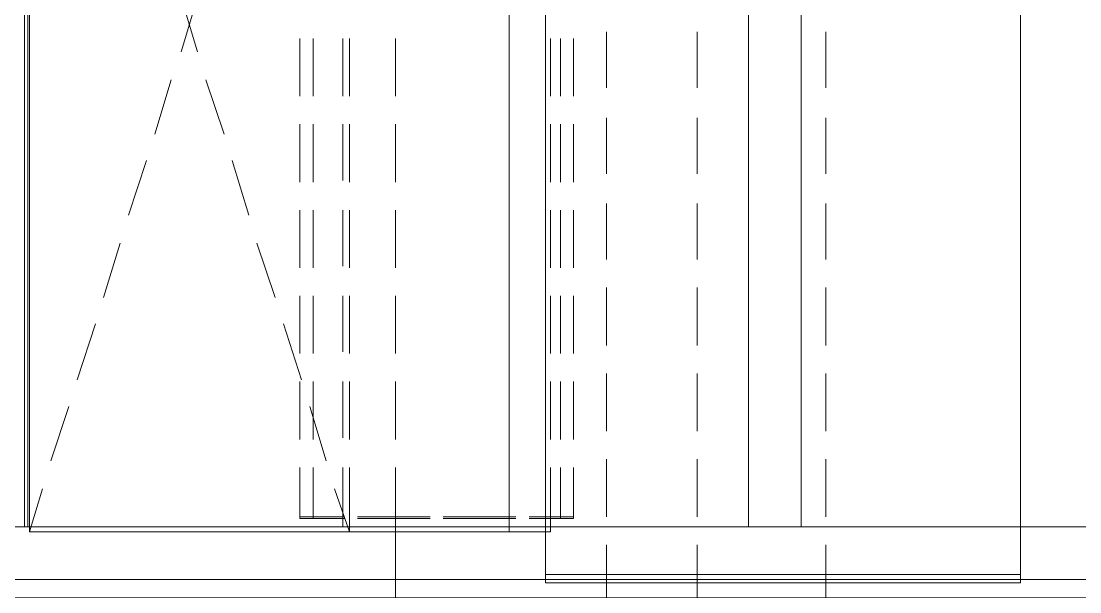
# Model space of a CAD drawing. Header units: metres. Extents: x -2 to 237, y -8 to 52.
# Drawn here: x 20.199 to 23.144, y 24.623 to 26.21 of the extents above; entities that cross this region are included whole.
import ezdxf

# ---------------------------------------------------------------- set-up
doc = ezdxf.new("R2010")
doc.units = ezdxf.units.M
doc.layers.add('HVAC - Ductos', color=5, linetype='Continuous', lineweight=0)
doc.layers.add('PDF2_Geometry', color=7, linetype='Continuous', lineweight=0, true_color=0xaaaaaa)

msp = doc.modelspace()

# ---------------------------------------------------------------- linework, layer by layer
at = {"layer": 'HVAC - Ductos', "lineweight": 0}
for points in [[(22.9787, 30.1151), (22.9787, 24.6712), (21.6578, 24.6712), (21.6578, 30.1151)], [(20.2223, 24.8041), (20.2177, 24.8041), (20.2177, 27.6018), (20.2223, 27.6018), (20.2177, 27.6018), (20.2177, 24.8041)], [(21.8275, 26.0241), (21.8275, 26.18)], [(22.0797, 26.18), (22.0797, 26.0241)], [(22.4375, 26.18), (22.4375, 26.0241)], [(20.9744, 26.0012), (20.9744, 26.1617)], [(21.0112, 26.0012), (21.0112, 26.1617)], [(21.0937, 26.1617), (21.0937, 26.0012)], [(21.2404, 26.1617), (21.2404, 26.0012)], [(21.6991, 26.1617), (21.6991, 26.0012)], [(21.7358, 26.1617), (21.7358, 26.0012)], [(21.8275, 25.7856), (21.8275, 25.9416)], [(22.0797, 25.9416), (22.0797, 25.7856)], [(22.4375, 25.9416), (22.4375, 25.7856)], [(21.0937, 25.9232), (21.0937, 25.7673)], [(21.2404, 25.9232), (21.2404, 25.7627)], [(21.0937, 25.6847), (21.0937, 25.5288)], [(21.2404, 25.6847), (21.2404, 25.5242)], [(21.8275, 25.5472), (21.8275, 25.7031)], [(22.0797, 25.7031), (22.0797, 25.5472)], [(22.4375, 25.7031), (22.4375, 25.5472)], [(21.8275, 25.3086), (21.8275, 25.4692)], [(22.0797, 25.4692), (22.0797, 25.3086)], [(22.4375, 25.4692), (22.4375, 25.3086)], [(21.0937, 25.4463), (21.0937, 25.2903)], [(21.2404, 25.4463), (21.2404, 25.2858)], [(21.0937, 25.2078), (21.0937, 25.0518)], [(21.2404, 25.2078), (21.2404, 25.0472)], [(21.8275, 25.0701), (21.8275, 25.2307)], [(22.0797, 25.2307), (22.0797, 25.0701)], [(22.4375, 25.2307), (22.4375, 25.0701)], [(21.0937, 24.9693), (21.0937, 24.8041), (20.9378, 24.8041), (21.0937, 24.8041)], [(21.2404, 24.9693), (21.2404, 24.7904)], [(21.8275, 24.8317), (21.8275, 24.9922)], [(22.0797, 24.9922), (22.0797, 24.8317)], [(22.4375, 24.9922), (22.4375, 24.8317)], [(21.0158, 24.8271), (21.0112, 24.8271), (21.0983, 24.8271)], [(21.2955, 24.8317), (21.135, 24.8317)], [(21.2955, 24.8271), (21.135, 24.8271)], [(21.1763, 24.8317), (21.3368, 24.8317)], [(21.1763, 24.8271), (21.3368, 24.8271)], [(21.534, 24.8317), (21.3735, 24.8317)], [(21.534, 24.8271), (21.3735, 24.8271)], [(21.4147, 24.8317), (21.5752, 24.8317)], [(21.4147, 24.8271), (21.5752, 24.8271)], [(20.3782, 24.8041), (20.2223, 24.8041)], [(20.6167, 24.8041), (20.4608, 24.8041)], [(20.8552, 24.8041), (20.6993, 24.8041)], [(21.8275, 24.6482), (21.8275, 24.7537)], [(22.0797, 24.7537), (22.0797, 24.6482)], [(22.4375, 24.7537), (22.4375, 24.6482)], [(21.6578, 24.6712), (22.9787, 24.6712), (22.9787, 24.6482), (21.6578, 24.6482)]]:
    msp.add_lwpolyline(points, close=True, dxfattribs=at)
for points in [[(19.2225, 27.9137), (19.2225, 28.1017), (19.0298, 28.1017), (18.741, 28.1017), (18.741, 27.799), (19.0298, 27.799), (18.6905, 27.799), (18.6905, 24.607), (20.0205, 24.607), (20.0205, 24.6253), (20.0205, 24.607), (21.2404, 24.607), (21.2404, 24.7904), (21.2404, 24.607), (21.8275, 24.607), (21.8275, 24.6482), (21.8275, 24.607), (22.0797, 24.607), (22.0797, 24.6482), (22.0797, 24.607), (22.4375, 24.607), (22.4375, 24.6482), (22.4375, 24.607), (23.2034, 24.607)], [(20.2223, 27.6109), (20.2223, 24.7904), (20.2223, 27.6109)], [(21.1121, 27.6109), (21.1167, 27.6109), (21.135, 27.6109), (21.1579, 27.6109), (21.1946, 27.6109), (21.2404, 27.6109), (21.2955, 27.6109), (21.3551, 27.6109), (21.4193, 27.6109), (21.4881, 27.6109), (21.5569, 27.6109), (21.5569, 24.7904), (21.4881, 24.7904), (21.4193, 24.7904), (21.3551, 24.7904), (21.2955, 24.7904), (21.2404, 24.7904), (21.1946, 24.7904), (21.1579, 24.7904), (21.135, 24.7904), (21.1167, 24.7904), (21.1121, 24.7904)], [(21.6578, 24.7904), (21.5569, 24.7904), (21.5569, 27.6109), (21.6578, 27.6109)], [(21.6715, 26.1617), (21.6715, 26.0012)], [(20.9744, 25.7673), (20.9744, 25.9232), (20.9744, 25.7627)], [(21.0112, 25.7673), (21.0112, 25.9232), (21.0112, 25.7627)], [(21.6715, 25.9232), (21.6715, 25.7627)], [(21.6991, 25.7627), (21.6991, 25.9232), (21.6991, 25.7673)], [(21.7358, 25.7627), (21.7358, 25.9232), (21.7358, 25.7673)], [(20.9744, 25.5288), (20.9744, 25.6847), (20.9744, 25.5242)], [(21.0112, 25.5288), (21.0112, 25.6847), (21.0112, 25.5242)], [(21.6715, 25.6847), (21.6715, 25.5242)], [(21.6991, 25.5242), (21.6991, 25.6847), (21.6991, 25.5288)], [(21.7358, 25.5242), (21.7358, 25.6847), (21.7358, 25.5288)], [(20.9744, 25.2903), (20.9744, 25.4463), (20.9744, 25.2858)], [(21.0112, 25.2903), (21.0112, 25.4463), (21.0112, 25.2858)], [(21.6715, 25.4463), (21.6715, 25.2858)], [(21.6991, 25.2858), (21.6991, 25.4463), (21.6991, 25.2903)], [(21.7358, 25.2858), (21.7358, 25.4463), (21.7358, 25.2903)], [(20.9744, 25.0518), (20.9744, 25.2078), (20.9744, 25.0472)], [(21.0112, 25.0518), (21.0112, 25.2078), (21.0112, 25.0472)], [(21.6715, 25.2078), (21.6715, 25.0472)], [(21.6991, 25.0472), (21.6991, 25.2078), (21.6991, 25.0518)], [(21.7358, 25.0472), (21.7358, 25.2078), (21.7358, 25.0518)], [(20.9744, 24.8317), (20.9744, 24.9693), (20.9744, 24.8271)], [(21.0112, 24.8317), (21.0158, 24.8317), (21.0983, 24.8317), (21.0112, 24.8317), (21.0112, 24.9693), (21.0112, 24.8271)], [(21.6991, 24.8271), (21.612, 24.8271), (21.6991, 24.8271), (21.6991, 24.9693), (21.6991, 24.8317), (21.612, 24.8317), (21.6991, 24.8317)], [(21.7358, 24.8271), (21.6532, 24.8271), (21.7358, 24.8271), (21.7358, 24.9693), (21.7358, 24.8317), (21.6532, 24.8317), (21.7358, 24.8317)], [(21.6715, 24.9693), (21.6715, 24.7904), (21.6578, 24.7904)], [(21.057, 24.8317), (20.9744, 24.8317), (21.057, 24.8317)], [(21.057, 24.8271), (20.9744, 24.8271), (21.057, 24.8271)], [(21.5569, 24.7904), (21.4331, 24.7904), (21.3092, 24.7904), (21.19, 24.7904), (21.0753, 24.7904), (20.9607, 24.7904), (20.8552, 24.7904), (20.7497, 24.7904), (20.658, 24.7904), (20.5708, 24.7904), (20.4929, 24.7904), (20.4195, 24.7904), (20.3599, 24.7904), (20.3094, 24.7904), (20.2728, 24.7904), (20.2452, 24.7904), (20.2269, 24.7904), (20.2223, 24.7904)]]:
    msp.add_lwpolyline(points, dxfattribs=at)
at = {"layer": 'PDF2_Geometry', "lineweight": 0}
for points in [[(24.5197, 24.8041), (17.6082, 24.8041), (17.7549, 24.8041), (20.0618, 24.8041), (20.2085, 24.8041), (22.2219, 24.8041), (22.2219, 27.6981), (22.2219, 24.8041), (22.3687, 24.8041), (24.3728, 24.8041)], [(20.2085, 24.8041), (20.2085, 27.6981), (20.2085, 24.8041)], [(22.3687, 24.8041), (22.3687, 27.6981), (22.3687, 24.8041)], [(17.6082, 24.6574), (24.5197, 24.6574), (17.6082, 24.6574)]]:
    msp.add_lwpolyline(points, dxfattribs=at)
at = {"layer": 'PDF2_Geometry', "color": 8, "lineweight": 0, "true_color": 0x808080}
for points in [[(20.6442, 26.2764), (20.6901, 26.125)], [(20.6442, 26.125), (20.6901, 26.2764)], [(20.2223, 26.0012), (20.2223, 26.1617)], [(21.1121, 26.1617), (21.1121, 26.0012)], [(20.5708, 25.8957), (20.6167, 26.0471)], [(20.713, 26.0471), (20.7635, 25.8957)], [(20.2223, 25.7627), (20.2223, 25.9232)], [(21.1121, 25.9232), (21.1121, 25.7627)], [(20.4975, 25.6709), (20.5479, 25.8223)], [(20.7864, 25.8223), (20.8323, 25.6709)], [(20.2223, 25.5242), (20.2223, 25.6847)], [(21.1121, 25.6847), (21.1121, 25.5242)], [(20.4287, 25.4417), (20.4745, 25.593)], [(20.8552, 25.593), (20.9057, 25.4417)], [(20.2223, 25.2858), (20.2223, 25.4463)], [(21.1121, 25.4463), (21.1121, 25.2858)], [(20.3553, 25.2124), (20.4057, 25.3683)], [(20.9286, 25.3683), (20.979, 25.2124)], [(20.2223, 25.0472), (20.2223, 25.2078)], [(21.1121, 25.2078), (21.1121, 25.0472)], [(20.2819, 24.9876), (20.3324, 25.139)], [(21.002, 25.139), (21.0478, 24.9876)], [(20.2223, 24.9693), (20.2223, 24.7904), (20.259, 24.9097)], [(21.1121, 24.9693), (21.1121, 24.7904)], [(21.0707, 24.9097), (21.1121, 24.7904), (20.9424, 24.7904)], [(20.3874, 24.7904), (20.2223, 24.7904)], [(20.6259, 24.7904), (20.4699, 24.7904)], [(20.8644, 24.7904), (20.7039, 24.7904)]]:
    msp.add_lwpolyline(points, dxfattribs=at)

doc.saveas('drawing.dxf')
